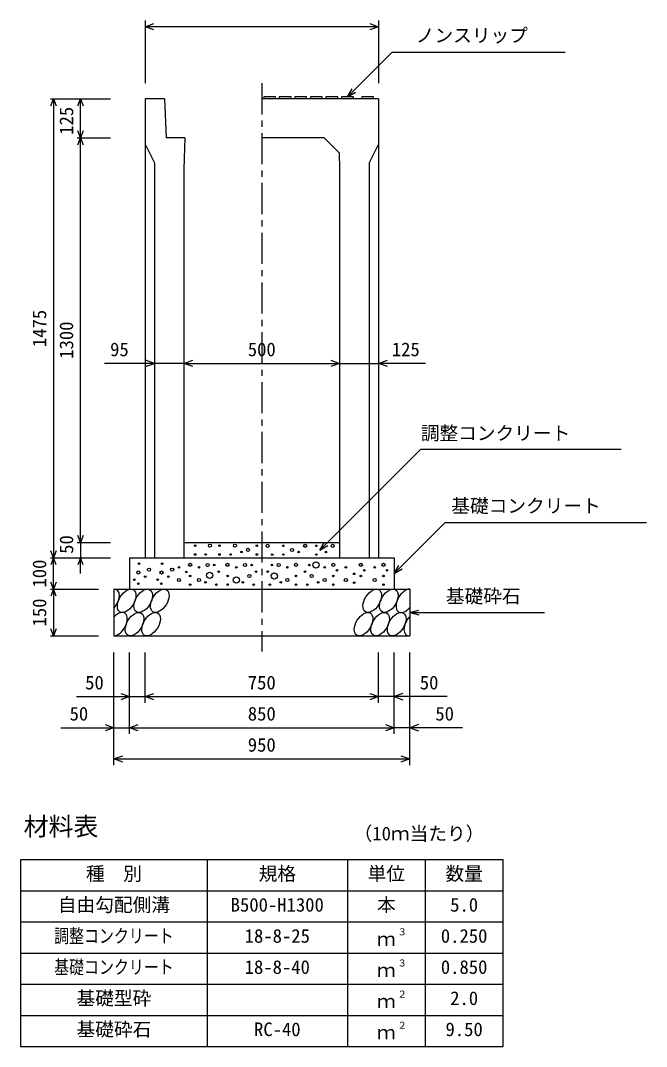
# Model space of a CAD drawing. Units: millimetres, scale not verified. Extents: x -16800 to 16800, y -5940 to 5940.
# Drawn here: x 5425 to 7436, y -3271 to 25 of the extents above; entities that cross this region are included whole.
import ezdxf
from ezdxf.enums import TextEntityAlignment as Align

# ---------------------------------------------------------------- set-up
doc = ezdxf.new("R2010")
doc.units = ezdxf.units.MM
doc.header["$LTSCALE"] = 20
doc.linetypes.add('CHAIN1', pattern=[8, 5, -1, 1, -1])
for name, color, linetype, lineweight in [('0-0_DIM', 7, 'Continuous', 25), ('0-2_HATCH', 6, 'Continuous', 25), ('0-3_HYO', 3, 'Continuous', 25), ('0-4_HYO2', 4, 'Continuous', 25), ('0-5_OUTLINE', 3, 'Continuous', 25), ('0-6_TXT', 7, 'Continuous', 25)]:
    doc.layers.add(name, color=color, linetype=linetype, lineweight=lineweight)
doc.styles.add('ＭＳ ゴシック', font='')
doc.styles.get('ＭＳ ゴシック').set_extended_font_data('MS Gothic')

msp = doc.modelspace()

# ---------------------------------------------------------------- linework, layer by layer
at = {"layer": '0-0_DIM'}
for p, q in [((5825, 25.08), (5825, -176.66)), ((6575, 5.08), (5825, 5.08)), ((6575, 25.08), (6575, -176.66)), ((6475, -220.16), (6617.21, -77.95)), ((7174.1, -77.95), (6617.21, -77.95)), ((6475, -220.16), (6490, -194.18)), ((5520.8, -226.66), (5714.13, -226.66)), ((5530.8, -226.66), (5530.8, -1701.66)), ((5617.46, -351.66), (5617.46, -226.66)), ((6475, -220.16), (6500.98, -205.16)), ((5607.46, -351.66), (5714.13, -351.66)), ((5617.46, -1651.66), (5617.46, -351.66)), ((5855, -1076.66), (5694.31, -1076.66)), ((5950, -1076.66), (5855, -1076.66)), ((5950, -1076.66), (6450, -1076.66)), ((6450, -1076.66), (6575, -1076.66)), ((6725.36, -1076.66), (6575, -1076.66)), ((6788.65, -1588.01), (6625, -1751.66)), ((6788.65, -1588.01), (7435.53, -1588.01)), ((5607.46, -1651.66), (5714.13, -1651.66)), ((5617.46, -1651.66), (5617.46, -1701.66)), ((6386.32, -1676.66), (6401.32, -1650.68)), ((6386.32, -1676.66), (6412.3, -1661.66)), ((5520.8, -1701.66), (5714.13, -1701.66)), ((5530.8, -1801.66), (5530.8, -1701.66)), ((5617.46, -1751.66), (5617.46, -1701.66)), ((6625, -1751.66), (6640, -1725.68)), ((6625, -1751.66), (6650.98, -1736.66)), ((5520.8, -1801.66), (5675, -1801.66)), ((5530.8, -1801.66), (5530.8, -1951.66)), ((6675, -1876.66), (6703.98, -1868.9)), ((6675, -1876.66), (7108.31, -1876.66)), ((6675, -1876.66), (6703.98, -1884.43)), ((5520.8, -1951.66), (5675, -1951.66)), ((5725, -2367.18), (5725, -2004.83)), ((5775, -2267.18), (5775, -2004.83)), ((5825, -2167.18), (5825, -2004.83)), ((6575, -2167.18), (6575, -2004.83)), ((6625, -2267.18), (6625, -2004.83)), ((6675, -2367.18), (6675, -2004.83)), ((5605, -2147.18), (5825, -2147.18)), ((5825, -2147.18), (6575, -2147.18)), ((6795, -2147.18), (6575, -2147.18)), ((5555, -2247.18), (5775, -2247.18)), ((5775, -2247.18), (6625, -2247.18)), ((6845, -2247.18), (6625, -2247.18)), ((5725, -2347.18), (6675, -2347.18))]:
    msp.add_line(p, q, dxfattribs=at)
at = {"layer": '0-0_DIM', "linetype": 'CHAIN1'}
msp.add_line((6200, -176.66), (6200, -2001.66), dxfattribs=at)
at = {"layer": '0-0_DIM'}
for points in [[(5853.23, -5.18), (5825.04, 5.08), (5853.23, 15.34)], [(6546.85, 15.34), (6575.04, 5.08), (6546.85, -5.18)], [(5522.59, -249.21), (5530.8, -226.66), (5539.01, -249.21)], [(5609.26, -249.21), (5617.46, -226.66), (5625.67, -249.21)], [(5625.67, -329.11), (5617.46, -351.66), (5609.26, -329.11)], [(5609.26, -374.21), (5617.46, -351.66), (5625.67, -374.21)], [(5826.81, -1086.92), (5855, -1076.66), (5826.81, -1066.4)], [(5978.19, -1086.92), (5950, -1076.66), (5978.19, -1066.4)], [(6421.81, -1066.4), (6450, -1076.66), (6421.81, -1086.92)], [(6603.19, -1086.92), (6575, -1076.66), (6603.19, -1066.4)], [(6386.32, -1676.66), (6710.78, -1352.2), (7354.34, -1352.2)], [(5625.67, -1629.11), (5617.46, -1651.66), (5609.26, -1629.11)], [(5539.01, -1679.11), (5530.8, -1701.66), (5522.59, -1679.11)], [(5539.01, -1724.21), (5530.8, -1701.66), (5522.59, -1724.21)], [(5625.67, -1724.21), (5617.46, -1701.66), (5609.26, -1724.21)], [(5539.01, -1779.11), (5530.8, -1801.66), (5522.59, -1779.11)], [(5539.01, -1824.21), (5530.8, -1801.66), (5522.59, -1824.21)], [(5539.01, -1929.11), (5530.8, -1951.66), (5522.59, -1929.11)], [(5746.81, -2136.92), (5775, -2147.18), (5746.81, -2157.44)], [(5853.19, -2157.44), (5825, -2147.18), (5853.19, -2136.92)], [(6546.81, -2136.92), (6575, -2147.18), (6546.81, -2157.44)], [(6653.19, -2136.92), (6625, -2147.18), (6653.19, -2157.44)], [(5696.81, -2236.92), (5725, -2247.18), (5696.81, -2257.44)], [(5803.19, -2257.44), (5775, -2247.18), (5803.19, -2236.92)], [(6596.81, -2236.92), (6625, -2247.18), (6596.81, -2257.44)], [(6703.19, -2236.92), (6675, -2247.18), (6703.19, -2257.44)], [(5753.19, -2357.44), (5725, -2347.18), (5753.19, -2336.92)], [(6646.81, -2336.92), (6675, -2347.18), (6646.81, -2357.44)]]:
    msp.add_lwpolyline(points, dxfattribs=at)
at = {"layer": '0-2_HATCH'}
for p, q in [((6245, -226.66), (6244, -220.16)), ((6295, -226.66), (6294, -220.16)), ((6345, -226.66), (6344, -220.16)), ((6395, -226.66), (6394, -220.16)), ((6445, -226.66), (6444, -220.16)), ((6495, -226.66), (6494, -220.16)), ((6560, -226.66), (6559, -220.16))]:
    msp.add_line(p, q, dxfattribs=at)
for points in [[(6244, -220.16), (6206, -220.16), (6205, -226.66)], [(6294, -220.16), (6256, -220.16), (6255, -226.66)], [(6344, -220.16), (6306, -220.16), (6305, -226.66)], [(6394, -220.16), (6356, -220.16), (6355, -226.66)], [(6444, -220.16), (6406, -220.16), (6405, -226.66)], [(6494, -220.16), (6456, -220.16), (6455, -226.66)], [(6559, -220.16), (6521, -220.16), (6520, -226.66)]]:
    msp.add_lwpolyline(points, dxfattribs=at)
for centre, radius in [((5985.79, -1662.35), 2.5), ((6033.52, -1662.35), 5), ((6063.97, -1662.35), 2.5), ((6113.88, -1662.35), 5), ((6134.9, -1682.49), 2.5), ((6155.93, -1675.48), 5), ((6183.97, -1662.35), 2.5), ((6219.13, -1662.63), 5), ((6269.04, -1662.63), 2.5), ((6297.08, -1675.76), 5), ((6318.11, -1682.77), 2.5), ((6339.13, -1662.63), 5), ((6375.36, -1662.63), 2.5), ((6406.54, -1682.77), 2.5), ((6427.57, -1662.63), 5), ((5985.79, -1690.36), 2.5), ((6019.5, -1690.36), 2.5), ((6063.97, -1690.36), 2.5), ((6099.86, -1690.36), 2.5), ((6183.97, -1690.36), 2.5), ((6233.15, -1690.65), 2.5), ((6269.04, -1690.65), 2.5), ((6375.36, -1690.65), 2.5), ((5803.29, -1748.35), 5), ((5805.74, -1719.84), 2.5), ((5837.78, -1739.11), 5), ((5877.63, -1748.35), 5), ((5880.08, -1719.84), 2.5), ((5912.12, -1739.11), 5), ((5933.69, -1731.49), 2.5), ((5957.55, -1746.4), 2.5), ((5969.97, -1723.61), 5), ((5998.01, -1731.49), 2.5), ((6026.04, -1724.48), 5), ((6047.07, -1724.48), 2.5), ((6061.09, -1745.49), 2.5), ((6089.97, -1723.61), 5), ((6118.01, -1731.49), 2.5), ((6146.04, -1724.48), 5), ((6167.07, -1724.48), 2.5), ((6181.09, -1745.49), 2.5), ((6218.91, -1745.49), 2.5), ((6232.93, -1724.48), 2.5), ((6253.96, -1724.48), 5), ((6281.99, -1731.49), 2.5), ((6310.03, -1723.61), 5), ((6338.91, -1745.49), 2.5), ((6352.93, -1724.48), 2.5), ((6373.96, -1724.48), 10), ((6401.99, -1731.49), 2.5), ((6430.03, -1723.61), 5), ((6441.37, -1741.18), 2.5), ((6469.94, -1731.49), 2.5), ((6518.12, -1723.61), 5), ((6529.46, -1741.18), 2.5), ((6562.73, -1731.49), 2.5), ((6590.77, -1723.61), 5), ((6602.11, -1741.18), 2.5), ((5790.88, -1771.15), 2.5), ((5825.36, -1761.9), 2.5), ((5865.21, -1771.15), 2.5), ((5899.7, -1761.9), 2.5), ((5933.69, -1772.63), 5), ((5969.97, -1759.5), 2.5), ((5998.01, -1772.63), 5), ((6019.03, -1779.64), 2.5), ((6032.58, -1757.5), 10), ((6089.97, -1759.5), 2.5), ((6118.01, -1772.63), 10), ((6139.03, -1779.64), 2.5), ((6160.06, -1759.5), 5), ((6239.94, -1759.5), 10), ((6260.97, -1779.64), 2.5), ((6281.99, -1772.63), 5), ((6310.03, -1759.5), 2.5), ((6359.94, -1759.5), 5), ((6380.97, -1779.64), 2.5), ((6401.99, -1772.63), 5), ((6430.03, -1759.5), 2.5), ((6469.94, -1772.63), 5), ((6496.79, -1752.71), 2.5), ((6496.79, -1780.72), 2.5), ((6518.12, -1759.5), 2.5), ((6562.73, -1772.63), 5), ((6590.77, -1759.5), 2.5), ((5803.29, -1784.24), 2.5), ((5877.63, -1784.24), 2.5), ((5969.97, -1787.51), 2.5), ((6054.08, -1787.51), 2.5), ((6089.97, -1787.51), 2.5), ((6174.08, -1787.51), 2.5), ((6225.92, -1787.51), 2.5), ((6310.03, -1787.51), 2.5), ((6345.92, -1787.51), 2.5), ((6430.03, -1787.51), 2.5), ((6590.77, -1787.51), 2.5)]:
    msp.add_circle(centre, radius, dxfattribs=at)
for centre, start_param, end_param in [((5712.64, -1839.18), 4.385593, 6.6745444), ((6661.14, -1839.18), 0.3357715, 4.4411806), ((5737.96, -1914.17), 3.5111464, 7.548991), ((6686.46, -1914.17), 1.2110787, 3.5658734)]:
    msp.add_ellipse(centre, major_axis=(21.81, 35.31), ratio=0.5792, start_param=start_param, end_param=end_param, dxfattribs=at)
for centre in [(5765.84, -1839.18), (5819.05, -1839.18), (5872.26, -1839.18), (6554.72, -1839.18), (6607.93, -1839.18), (5791.16, -1914.17), (5844.37, -1914.17), (6526.84, -1914.17), (6580.04, -1914.17), (6633.25, -1914.17)]:
    msp.add_ellipse(centre, major_axis=(21.81, 35.31), ratio=0.5792, dxfattribs=at)
at = {"layer": '0-3_HYO'}
for p, q in [((6025, -2671.12), (6025, -3271.12)), ((6475, -2671.12), (6475, -3271.12)), ((6725, -2671.12), (6725, -3271.12)), ((5425, -2771.12), (6975, -2771.12))]:
    msp.add_line(p, q, dxfattribs=at)
msp.add_lwpolyline([(5425, -3271.12), (6975, -3271.12), (6975, -2671.12), (5425, -2671.12)], close=True, dxfattribs=at)
at = {"layer": '0-4_HYO2'}
for p, q in [((5425, -2871.12), (6975, -2871.12)), ((5425, -2971.12), (6975, -2971.12)), ((5425, -3071.12), (6975, -3071.12)), ((5425, -3171.12), (6975, -3171.12))]:
    msp.add_line(p, q, dxfattribs=at)
at = {"layer": '0-5_OUTLINE'}
for p, q in [((5825, -226.66), (5825, -1701.66)), ((5887.5, -226.66), (5825, -226.66)), ((5887.5, -226.66), (5892.5, -351.66)), ((6575, -226.66), (6200, -226.66)), ((6575, -226.66), (6575, -1701.66)), ((5952.5, -351.66), (5892.5, -351.66)), ((6400, -351.66), (6200, -351.66)), ((6400, -351.66), (6448.72, -400.38)), ((5825, -371.66), (5855, -431.66)), ((6575, -371.66), (6545, -431.66)), ((6448.72, -400.38), (6450, -451.66)), ((5855, -431.66), (5855, -1701.66)), ((6450, -451.66), (6450, -1701.66)), ((6545, -431.66), (6545, -1701.66)), ((5950, -1651.66), (6450, -1651.66)), ((5775, -1701.66), (6625, -1701.66)), ((5775, -1701.66), (5775, -1801.66)), ((5825, -1701.66), (5950, -1701.66)), ((6450, -1701.66), (6575, -1701.66)), ((6625, -1701.66), (6625, -1801.66)), ((5725, -1801.66), (6675, -1801.66)), ((5725, -1801.66), (5725, -1951.66)), ((6675, -1801.66), (6675, -1951.66)), ((5725, -1951.66), (6675, -1951.66))]:
    msp.add_line(p, q, dxfattribs=at)
msp.add_lwpolyline([(5952.5, -351.66), (5950, -451.66), (5950, -1701.66)], dxfattribs=at)

# ---------------------------------------------------------------- texts
at = {"layer": '0-0_DIM', "style": 'ＭＳ ゴシック'}
for s, p in [('ノンスリップ', (6694.52, -57.77)), ('95', (5712.73, -1066.66)), ('500', (6155, -1066.66)), ('125', (6617.55, -1066.66)), ('調整コンクリート', (6710.78, -1335.77)), ('基礎コンクリート', (6808.65, -1569.27)), ('基礎砕石', (6791.32, -1859.49)), ('50', (5632.56, -2137.18)), ('750', (6155, -2137.18)), ('50', (6707.44, -2137.18)), ('50', (5582.56, -2237.18)), ('850', (6155, -2237.18)), ('50', (6757.44, -2237.18)), ('950', (6155, -2337.18))]:
    msp.add_text(s, height=43.99, dxfattribs=at).set_placement(p, align=Align.BOTTOM_LEFT)
for s, p in [('125', (5607.46, -341.91)), ('1475', (5520.8, -1024.16)), ('1300', (5607.46, -1061.66)), ('50', (5607.46, -1688.33)), ('100', (5520.8, -1796.66)), ('150', (5520.8, -1921.66))]:
    msp.add_text(s, height=43.99, rotation=90, dxfattribs=at).set_placement(p, align=Align.BOTTOM_LEFT)
at = {"layer": '0-6_TXT', "style": 'ＭＳ ゴシック'}
for s, height, p in [('材料表', 58.65, (5435, -2611.12)), ('（10ｍ当たり）', 43.99, (6495, -2622.13)), ('種\u3000別', 43.99, (5635, -2751.12)), ('規格', 43.99, (6190, -2751.12)), ('単位', 43.99, (6540, -2751.12)), ('数量', 43.99, (6790, -2751.12)), ('自由勾配側溝', 43.99, (5545, -2851.12)), ('B500-H1300', 43.99, (6100, -2851.12)), ('本', 43.99, (6570, -2851.12)), ('5.0', 43.99, (6805, -2851.12)), ('18-8-25', 43.99, (6145, -2951.12)), ('３', 21.99, (6635.54, -2920.76)), ('0.250', 43.99, (6775, -2951.12)), ('ｍ', 43.99, (6570, -2961.12)), ('18-8-40', 43.99, (6145, -3051.12)), ('３', 21.99, (6635.54, -3020.76)), ('0.850', 43.99, (6775, -3051.12)), ('ｍ', 43.99, (6570, -3061.12)), ('基礎型砕', 43.99, (5605, -3151.12)), ('２', 21.99, (6635.54, -3120.76)), ('2.0', 43.99, (6805, -3151.12)), ('ｍ', 43.99, (6570, -3161.12)), ('基礎砕石', 43.99, (5605, -3251.12)), ('RC-40', 43.99, (6175, -3251.12)), ('２', 21.99, (6635.54, -3220.76)), ('9.50', 43.99, (6790, -3251.12)), ('ｍ', 43.99, (6570, -3261.12))]:
    msp.add_text(s, height=height, dxfattribs=at).set_placement(p, align=Align.BOTTOM_LEFT)
at = {"layer": '0-6_TXT', "style": 'ＭＳ ゴシック', "width": 0.8}
for s, p in [('調整コンクリート', (5533, -2951.12)), ('基礎コンクリート', (5533, -3051.12))]:
    msp.add_text(s, height=43.99, dxfattribs=at).set_placement(p, align=Align.BOTTOM_LEFT)

doc.saveas('drawing.dxf')
